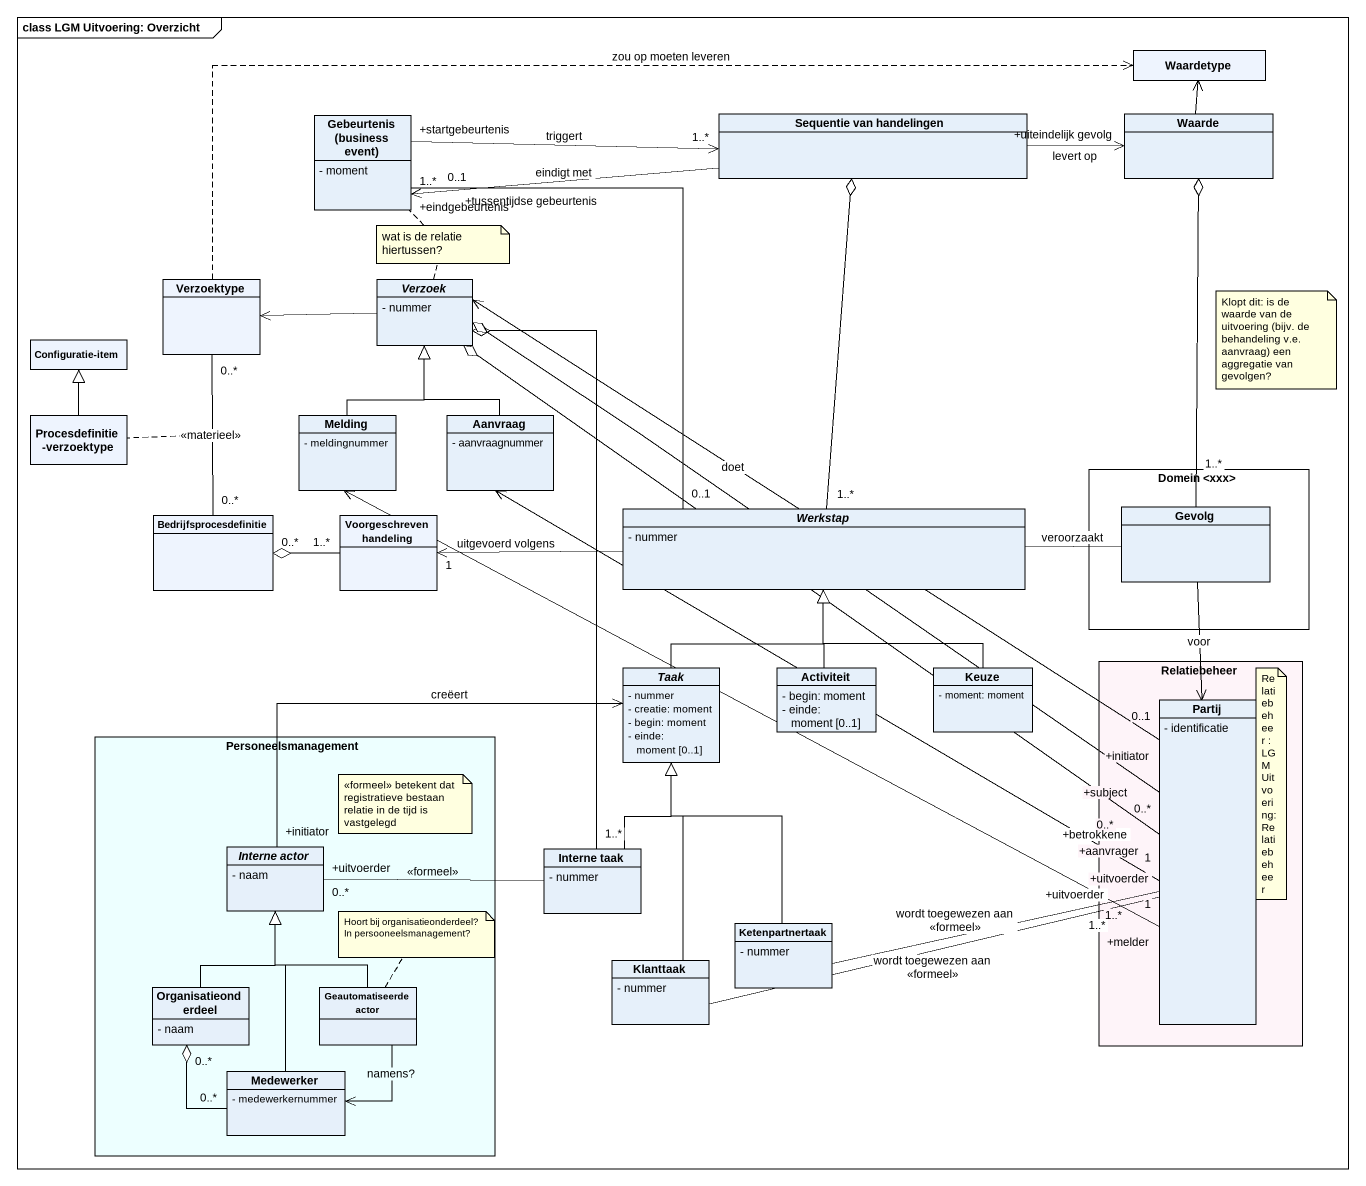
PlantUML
@startuml
mainframe class LGM Uitvoering: Overzicht
hide circle
hide empty members
skinparam classAttributeIconSize 0
class Waardetype #EEF4FE
class "Gebeurtenis (business event)" as Gebeurtenis_business_event {
  - moment
}
class "Sequentie van handelingen" as Sequentie_van_handelingen
class Waarde
class Verzoektype #EEF4FE
abstract class Verzoek {
  - nummer
}
class "Configuratie-item" as Configuratie_item #EEF4FE
class "Procesdefinitie-verzoektype" as Procesdefinitie_verzoektype #EEF4FE
class Melding {
  - meldingnummer
}
class Aanvraag {
  - aanvraagnummer
}
rectangle "Domein <xxx>" as Domein_xxx #FFFFFF {
  class Gevolg
}
class Bedrijfsprocesdefinitie #EEF4FE
class "Voorgeschreven handeling" as Voorgeschreven_handeling #EEF4FE
abstract class Werkstap {
  - nummer
}
abstract class Taak {
  - nummer
  - creatie: moment
  - begin: moment
  - einde: moment [0..1]
}
class Activiteit {
  - begin: moment
  - einde: moment [0..1]
}
class Keuze {
  - moment: moment
}
rectangle Relatiebeheer #FEF4F9 {
  class Partij {
    - identificatie
  }
}
rectangle Personeelsmanagement #EDFFFF {
  abstract class "Interne actor" as Interne_actor {
    - naam
  }
  class Organisatieonderdeel {
    - naam
  }
  class "Geautomatiseerde actor" as Geautomatiseerde_actor
  class Medewerker {
    - medewerkernummer
  }
}
class "Interne taak" as Interne_taak {
  - nummer
}
class Ketenpartnertaak {
  - nummer
}
class Klanttaak {
  - nummer
}
Gebeurtenis_business_event "+startgebeurtenis" -right-> "1..*" Sequentie_van_handelingen : triggert
Sequentie_van_handelingen -left-> "+eindgebeurtenis\n1..*" Gebeurtenis_business_event : eindigt met
Sequentie_van_handelingen -right-> "+uiteindelijk gevolg" Waarde : levert op
Waarde -up-> Waardetype
Verzoektype .right.> Waardetype : zou op moeten leveren
Verzoektype "0..*" -- "0..*" Bedrijfsprocesdefinitie : <<materieel>>
(Verzoektype, Bedrijfsprocesdefinitie) .. Procesdefinitie_verzoektype
Verzoek -left-> Verzoektype
Procesdefinitie_verzoektype -up-|> Configuratie_item
Melding -up-|> Verzoek
Aanvraag -up-|> Verzoek
Voorgeschreven_handeling "1..*" -left-o "0..*" Bedrijfsprocesdefinitie
Werkstap "0..1" -up- "+tussentijdse gebeurtenis\n0..1" Gebeurtenis_business_event
Werkstap "1..*" -up-o Sequentie_van_handelingen
Werkstap -left-> "1" Voorgeschreven_handeling : uitgevoerd volgens
Werkstap -right- Gevolg : veroorzaakt
Gevolg "1..*" -up-o Waarde
Gevolg --> Partij : voor
Taak -up-|> Werkstap
Activiteit -up-|> Werkstap
Keuze -up-|> Werkstap
Partij "+initiator\n0..1" -up-> Verzoek : doet
Partij "+subject\n0..*" -up-o Verzoek
Partij "+betrokkene\n0..*" -up-o Verzoek
Partij "+melder\n1" -left-> Melding
Partij "+aanvrager\n1" -left-> Aanvraag
Interne_actor "+initiator" -right-> Taak : creëert
Interne_taak "1..*" -up-o Verzoek
Interne_taak -up-|> Taak
Interne_taak -left- "+uitvoerder\n0..*" Interne_actor : <<formeel>>
Ketenpartnertaak -up-|> Taak
Ketenpartnertaak -right- "+uitvoerder\n1..*" Partij : wordt toegewezen aan\n<<formeel>>
Klanttaak -up-|> Taak
Klanttaak -right- "+uitvoerder\n1..*" Partij : wordt toegewezen aan\n<<formeel>>
Organisatieonderdeel -up-|> Interne_actor
Geautomatiseerde_actor -up-|> Interne_actor
Geautomatiseerde_actor --> Medewerker : namens?
Medewerker -up-|> Interne_actor
Medewerker "0..*" -up-o "0..*" Organisatieonderdeel
note as N1
  wat is de relatie hiertussen?
end note
N1 .. Verzoek
N1 .. Gebeurtenis_business_event
note as N2
  Klopt dit: is de waarde van de uitvoering (bijv. de behandeling v.e. aanvraag) een aggregatie van gevolgen?
end note
note as N3
  Relatiebeheer : LGM Uitvoering: Relatiebeheer
end note
note as N4
  <<formeel>> betekent dat registratieve bestaan relatie in de tijd is vastgelegd
end note
note top of Geautomatiseerde_actor
  Hoort bij organisatieonderdeel?
  In persooneelsmanagement?
end note
@enduml
